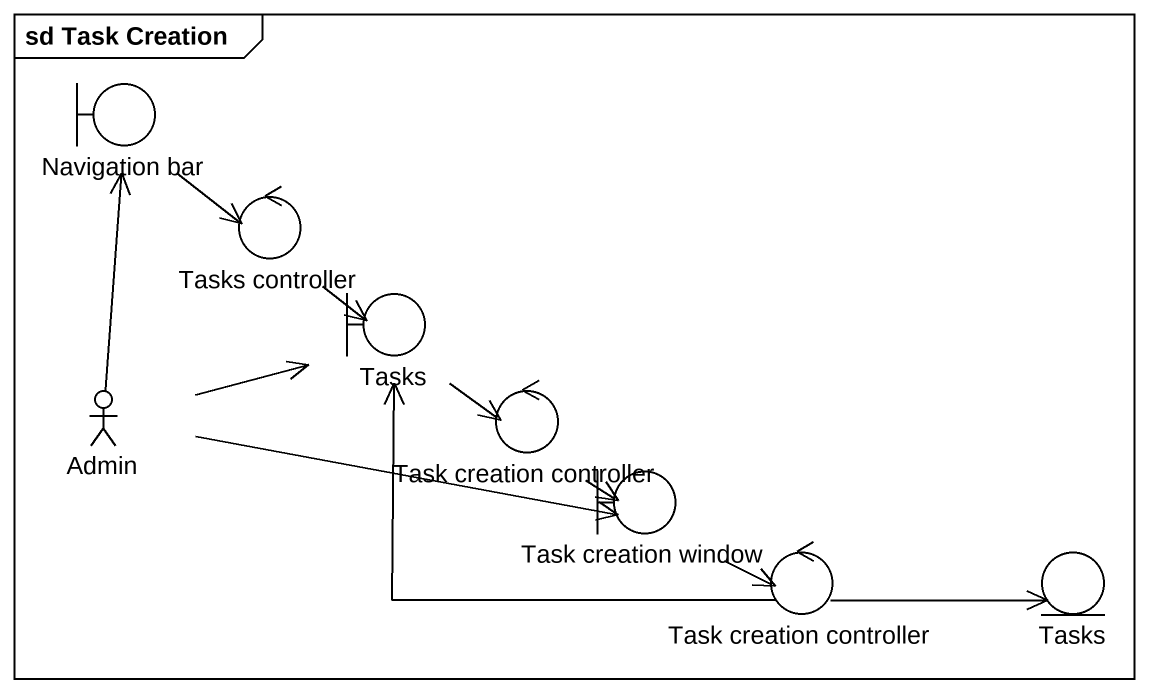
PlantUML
@startuml
mainframe sd Task Creation
boundary "Navigation bar" as Navigation_bar
control "Tasks controller" as Tasks_controller
boundary Tasks
actor Admin
control "Task creation controller" as Task_creation_controller
boundary "Task creation window" as Task_creation_window
control "Task creation controller" as Task_creation_controller_2
entity "Tasks" as Tasks_2
Navigation_bar --> Tasks_controller
Tasks_controller --> Tasks
Tasks --> Task_creation_controller
Admin -up-> Navigation_bar
Admin -right-> Tasks
Admin -right-> Task_creation_window
Task_creation_controller --> Task_creation_window
Task_creation_window -right-> Task_creation_controller_2
Task_creation_controller_2 -up-> Tasks
Task_creation_controller_2 -right-> Tasks_2
@enduml
